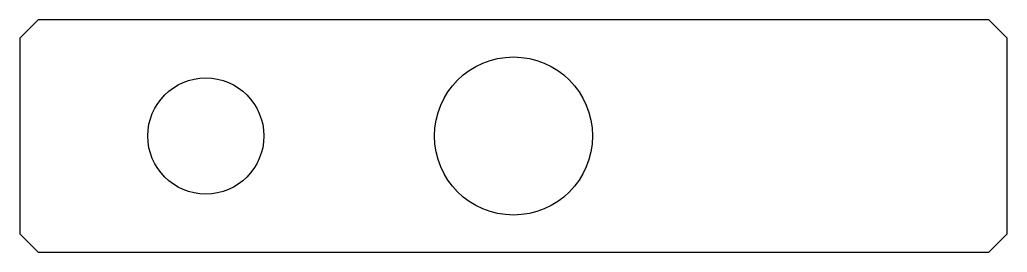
# Model space of a CAD drawing. Header units: millimetres. Extents: x 0 to 27, y 0 to 6.3.
import ezdxf

# ---------------------------------------------------------------- set-up
doc = ezdxf.new("R2010")
doc.units = ezdxf.units.MM

msp = doc.modelspace()

# ---------------------------------------------------------------- linework, layer by layer
at = {"color": 7, "linetype": 'Continuous', "lineweight": 25}
for p, q in [((0.5, 6.35), (0, 5.85)), ((26.5, 6.35), (0.5, 6.35)), ((27, 5.85), (26.5, 6.35)), ((0, 5.85), (0, 0.5)), ((27, 0.5), (27, 5.85)), ((0, 0.5), (0.5, 0)), ((26.5, 0), (27, 0.5)), ((0.5, 0), (26.5, 0))]:
    msp.add_line(p, q, dxfattribs=at)
for centre, radius in [((13.5, 3.175), 2.16), ((5.0875, 3.175), 1.5875)]:
    msp.add_circle(centre, radius, dxfattribs=at)

doc.saveas('drawing.dxf')
